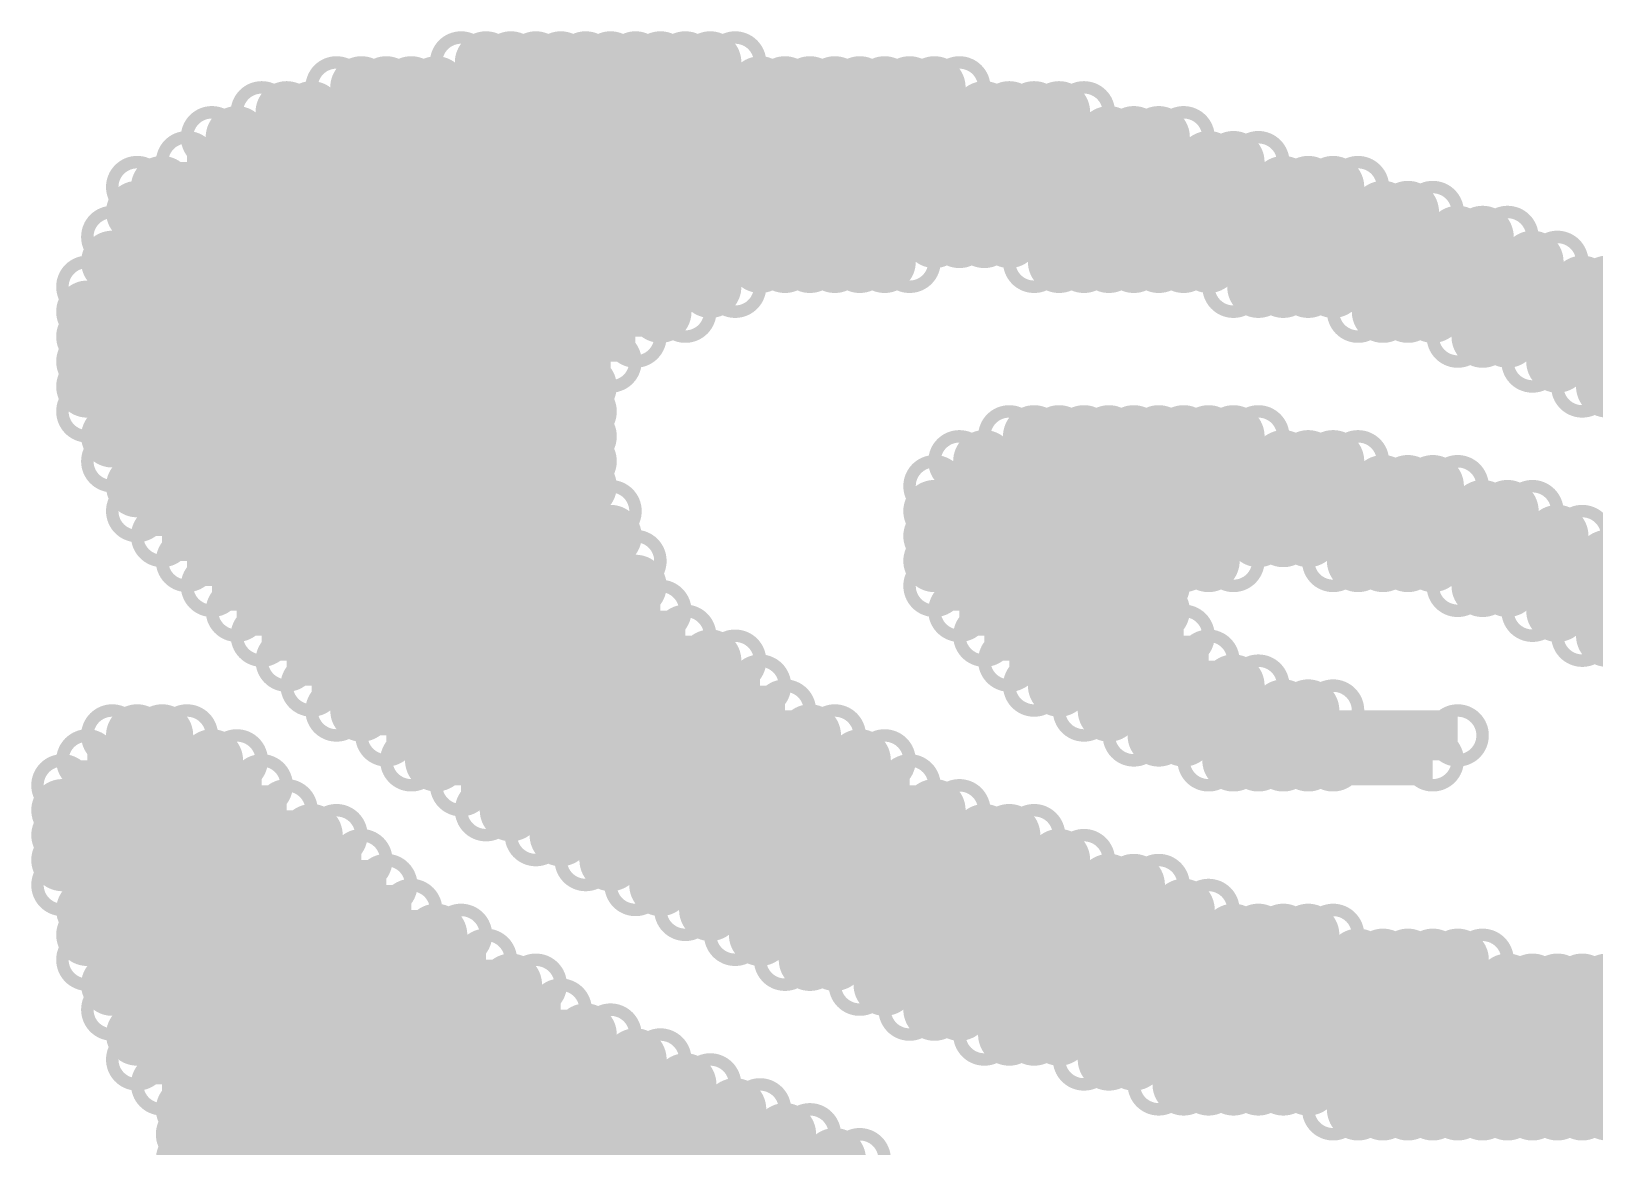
# Model space of a CAD drawing. Extents: x 38 to 5678, y 159 to 4392.
# Drawn here: x 4172.5 to 4298, y 3021 to 3110.5 of the extents above; entities that cross this region are included whole.
import ezdxf

# ---------------------------------------------------------------- set-up
doc = ezdxf.new("R2010")
doc.units = 0
doc.layers.add('BOARD_GEOMETRY_SILKSCREEN_TOP', color=1, linetype='CONTINUOUS')

msp = doc.modelspace()

# ---------------------------------------------------------------- linework, layer by layer
at = {"layer": 'BOARD_GEOMETRY_SILKSCREEN_TOP', "const_width": 4}
for points in [[(4206.5, 3108, 1.004911), (4207.5, 3108, 0.995113)], [(4206.5, 3108, 1.004911), (4207.5, 3108, 0.995113)], [(4208.5, 3108, 1.004911), (4209.5, 3108, 0.995113)], [(4210.5, 3108, 1.004911), (4211.5, 3108, 0.995113)], [(4212.5, 3108, 1.004911), (4213.5, 3108, 0.995113)], [(4214.5, 3108, 1.004911), (4215.5, 3108, 0.995113)], [(4216.5, 3108, 1.004911), (4217.5, 3108, 0.995113)], [(4218.5, 3108, 1.004911), (4219.5, 3108, 0.995113)], [(4220.5, 3108, 1.004911), (4221.5, 3108, 0.995113)], [(4222.5, 3108, 1.004911), (4223.5, 3108, 0.995113)], [(4224.5, 3108, 1.004911), (4225.5, 3108, 0.995113)], [(4226.5, 3108, 1.004911), (4227.5, 3108, 0.995113)], [(4228.5, 3108, 1.004911), (4229.5, 3108, 0.995113)], [(4228.5, 3108, 1.004911), (4229.5, 3108, 0.995113)], [(4196.5, 3106, 1.004911), (4197.5, 3106, 0.995113)], [(4196.5, 3106, 1.004911), (4197.5, 3106, 0.995113)], [(4198.5, 3106, 1.004911), (4199.5, 3106, 0.995113)], [(4200.5, 3106, 1.004911), (4201.5, 3106, 0.995113)], [(4202.5, 3106, 1.004911), (4203.5, 3106, 0.995113)], [(4204.5, 3106, 1.004911), (4205.5, 3106, 0.995113)], [(4230.5, 3106, 1.004911), (4231.5, 3106, 0.995113)], [(4232.5, 3106, 1.004911), (4233.5, 3106, 0.995113)], [(4234.5, 3106, 1.004911), (4235.5, 3106, 0.995113)], [(4236.5, 3106, 1.004911), (4237.5, 3106, 0.995113)], [(4238.5, 3106, 1.004911), (4239.5, 3106, 0.995113)], [(4240.5, 3106, 1.004911), (4241.5, 3106, 0.995113)], [(4242.5, 3106, 1.004911), (4243.5, 3106, 0.995113)], [(4244.5, 3106, 1.004911), (4245.5, 3106, 0.995113)], [(4246.5, 3106, 1.004911), (4247.5, 3106, 0.995113)], [(4246.5, 3106, 1.004911), (4247.5, 3106, 0.995113)], [(4190.5, 3104, 1.004911), (4191.5, 3104, 0.995113)], [(4190.5, 3104, 1.004911), (4191.5, 3104, 0.995113)], [(4192.5, 3104, 1.004911), (4193.5, 3104, 0.995113)], [(4194.5, 3104, 1.004911), (4195.5, 3104, 0.995113)], [(4248.5, 3104, 1.004911), (4249.5, 3104, 0.995113)], [(4250.5, 3104, 1.004911), (4251.5, 3104, 0.995113)], [(4252.5, 3104, 1.004911), (4253.5, 3104, 0.995113)], [(4254.5, 3104, 1.004911), (4255.5, 3104, 0.995113)], [(4256.5, 3104, 1.004911), (4257.5, 3104, 0.995113)], [(4256.5, 3104, 1.004911), (4257.5, 3104, 0.995113)], [(4186.5, 3102, 1.004911), (4187.5, 3102, 0.995113)], [(4186.5, 3102, 1.004911), (4187.5, 3102, 0.995113)], [(4188.5, 3102, 1.004911), (4189.5, 3102, 0.995113)], [(4258.5, 3102, 1.004911), (4259.5, 3102, 0.995113)], [(4260.5, 3102, 1.004911), (4261.5, 3102, 0.995113)], [(4262.5, 3102, 1.004911), (4263.5, 3102, 0.995113)], [(4264.5, 3102, 1.004911), (4265.5, 3102, 0.995113)], [(4264.5, 3102, 1.004911), (4265.5, 3102, 0.995113)], [(4184.5, 3100, 1.004911), (4185.5, 3100, 0.995113)], [(4184.5, 3100, 1.004911), (4185.5, 3100, 0.995113)], [(4266.5, 3100, 1.004911), (4267.5, 3100, 0.995113)], [(4268.5, 3100, 1.004911), (4269.5, 3100, 0.995113)], [(4270.5, 3100, 1.004911), (4271.5, 3100, 0.995113)], [(4270.5, 3100, 1.004911), (4271.5, 3100, 0.995113)], [(4180.5, 3098, 1.004911), (4181.5, 3098, 0.995113)], [(4180.5, 3098, 1.004911), (4181.5, 3098, 0.995113)], [(4182.5, 3098, 1.004911), (4183.5, 3098, 0.995113)], [(4272.5, 3098, 1.004911), (4273.5, 3098, 0.995113)], [(4274.5, 3098, 1.004911), (4275.5, 3098, 0.995113)], [(4276.5, 3098, 1.004911), (4277.5, 3098, 0.995113)], [(4278.5, 3098, 1.004911), (4279.5, 3098, 0.995113)], [(4278.5, 3098, 1.004911), (4279.5, 3098, 0.995113)], [(4180.5, 3096, 1.004911), (4181.5, 3096, 0.995113)], [(4280.5, 3096, 1.004911), (4281.5, 3096, 0.995113)], [(4282.5, 3096, 1.004911), (4283.5, 3096, 0.995113)], [(4284.5, 3096, 1.004911), (4285.5, 3096, 0.995113)], [(4284.5, 3096, 1.004911), (4285.5, 3096, 0.995113)], [(4178.5, 3094, 1.004911), (4179.5, 3094, 0.995113)], [(4178.5, 3094, 1.004911), (4179.5, 3094, 0.995113)], [(4244.5, 3094, 1.004911), (4245.5, 3094, 0.995113)], [(4246.5, 3094, 1.004911), (4247.5, 3094, 0.995113)], [(4248.5, 3094, 1.004911), (4249.5, 3094, 0.995113)], [(4250.5, 3094, 1.004911), (4251.5, 3094, 0.995113)], [(4286.5, 3094, 1.004911), (4287.5, 3094, 0.995113)], [(4288.5, 3094, 1.004911), (4289.5, 3094, 0.995113)], [(4290.5, 3094, 1.004911), (4291.5, 3094, 0.995113)], [(4290.5, 3094, 1.004911), (4291.5, 3094, 0.995113)], [(4178.5, 3092, 1.004911), (4179.5, 3092, 0.995113)], [(4230.5, 3092, 1.004911), (4231.5, 3092, 0.995113)], [(4232.5, 3092, 1.004911), (4233.5, 3092, 0.995113)], [(4234.5, 3092, 1.004911), (4235.5, 3092, 0.995113)], [(4236.5, 3092, 1.004911), (4237.5, 3092, 0.995113)], [(4238.5, 3092, 1.004911), (4239.5, 3092, 0.995113)], [(4240.5, 3092, 1.004911), (4241.5, 3092, 0.995113)], [(4242.5, 3092, 1.004911), (4243.5, 3092, 0.995113)], [(4242.5, 3092, 1.004911), (4243.5, 3092, 0.995113)], [(4252.5, 3092, 1.004911), (4253.5, 3092, 0.995113)], [(4252.5, 3092, 1.004911), (4253.5, 3092, 0.995113)], [(4254.5, 3092, 1.004911), (4255.5, 3092, 0.995113)], [(4256.5, 3092, 1.004911), (4257.5, 3092, 0.995113)], [(4258.5, 3092, 1.004911), (4259.5, 3092, 0.995113)], [(4260.5, 3092, 1.004911), (4261.5, 3092, 0.995113)], [(4262.5, 3092, 1.004911), (4263.5, 3092, 0.995113)], [(4264.5, 3092, 1.004911), (4265.5, 3092, 0.995113)], [(4266.5, 3092, 1.004911), (4267.5, 3092, 0.995113)], [(4292.5, 3092, 1.004911), (4293.5, 3092, 0.995113)], [(4294.5, 3092, 1.004911), (4295.5, 3092, 0.995113)], [(4294.5, 3092, 1.004911), (4295.5, 3092, 0.995113)], [(4176.5, 3090, 1.004911), (4177.5, 3090, 0.995113)], [(4176.5, 3090, 1.004911), (4177.5, 3090, 0.995113)], [(4226.5, 3090, 1.004911), (4227.5, 3090, 0.995113)], [(4228.5, 3090, 1.004911), (4229.5, 3090, 0.995113)], [(4228.5, 3090, 1.004911), (4229.5, 3090, 0.995113)], [(4268.5, 3090, 1.004911), (4269.5, 3090, 0.995113)], [(4268.5, 3090, 1.004911), (4269.5, 3090, 0.995113)], [(4270.5, 3090, 1.004911), (4271.5, 3090, 0.995113)], [(4272.5, 3090, 1.004911), (4273.5, 3090, 0.995113)], [(4274.5, 3090, 1.004911), (4275.5, 3090, 0.995113)], [(4276.5, 3090, 1.004911), (4277.5, 3090, 0.995113)], [(4296.5, 3090, 1.004911), (4297.5, 3090, 0.995113)], [(4298.5, 3090, 1.004911), (4299.5, 3090, 0.995113)], [(4176.5, 3088, 1.004911), (4177.5, 3088, 0.995113)], [(4222.5, 3088, 1.004911), (4223.5, 3088, 0.995113)], [(4224.5, 3088, 1.004911), (4225.5, 3088, 0.995113)], [(4224.5, 3088, 1.004911), (4225.5, 3088, 0.995113)], [(4278.5, 3088, 1.004911), (4279.5, 3088, 0.995113)], [(4278.5, 3088, 1.004911), (4279.5, 3088, 0.995113)], [(4280.5, 3088, 1.004911), (4281.5, 3088, 0.995113)], [(4282.5, 3088, 1.004911), (4283.5, 3088, 0.995113)], [(4284.5, 3088, 1.004911), (4285.5, 3088, 0.995113)], [(4176.5, 3086, 1.004911), (4177.5, 3086, 0.995113)], [(4220.5, 3086, 1.004911), (4221.5, 3086, 0.995113)], [(4220.5, 3086, 1.004911), (4221.5, 3086, 0.995113)], [(4286.5, 3086, 1.004911), (4287.5, 3086, 0.995113)], [(4286.5, 3086, 1.004911), (4287.5, 3086, 0.995113)], [(4288.5, 3086, 1.004911), (4289.5, 3086, 0.995113)], [(4290.5, 3086, 1.004911), (4291.5, 3086, 0.995113)], [(4176.5, 3084, 1.004911), (4177.5, 3084, 0.995113)], [(4218.5, 3084, 1.004911), (4219.5, 3084, 0.995113)], [(4218.5, 3084, 1.004911), (4219.5, 3084, 0.995113)], [(4292.5, 3084, 1.004911), (4293.5, 3084, 0.995113)], [(4292.5, 3084, 1.004911), (4293.5, 3084, 0.995113)], [(4294.5, 3084, 1.004911), (4295.5, 3084, 0.995113)], [(4176.5, 3082, 1.004911), (4177.5, 3082, 0.995113)], [(4216.5, 3082, 1.004911), (4217.5, 3082, 0.995113)], [(4296.5, 3082, 1.004911), (4297.5, 3082, 0.995113)], [(4296.5, 3082, 1.004911), (4297.5, 3082, 0.995113)], [(4298.5, 3082, 1.004911), (4299.5, 3082, 0.995113)], [(4176.5, 3080, 1.004911), (4177.5, 3080, 0.995113)], [(4176.5, 3080, 1.004911), (4177.5, 3080, 0.995113)], [(4216.5, 3080, 1.004911), (4217.5, 3080, 0.995113)], [(4178.5, 3078, 1.004911), (4179.5, 3078, 0.995113)], [(4216.5, 3078, 1.004911), (4217.5, 3078, 0.995113)], [(4250.5, 3078, 1.004911), (4251.5, 3078, 0.995113)], [(4250.5, 3078, 1.004911), (4251.5, 3078, 0.995113)], [(4252.5, 3078, 1.004911), (4253.5, 3078, 0.995113)], [(4254.5, 3078, 1.004911), (4255.5, 3078, 0.995113)], [(4256.5, 3078, 1.004911), (4257.5, 3078, 0.995113)], [(4258.5, 3078, 1.004911), (4259.5, 3078, 0.995113)], [(4260.5, 3078, 1.004911), (4261.5, 3078, 0.995113)], [(4262.5, 3078, 1.004911), (4263.5, 3078, 0.995113)], [(4264.5, 3078, 1.004911), (4265.5, 3078, 0.995113)], [(4266.5, 3078, 1.004911), (4267.5, 3078, 0.995113)], [(4268.5, 3078, 1.004911), (4269.5, 3078, 0.995113)], [(4270.5, 3078, 1.004911), (4271.5, 3078, 0.995113)], [(4270.5, 3078, 1.004911), (4271.5, 3078, 0.995113)], [(4178.5, 3076, 1.004911), (4179.5, 3076, 0.995113)], [(4178.5, 3076, 1.004911), (4179.5, 3076, 0.995113)], [(4216.5, 3076, 1.004911), (4217.5, 3076, 0.995113)], [(4246.5, 3076, 1.004911), (4247.5, 3076, 0.995113)], [(4246.5, 3076, 1.004911), (4247.5, 3076, 0.995113)], [(4248.5, 3076, 1.004911), (4249.5, 3076, 0.995113)], [(4272.5, 3076, 1.004911), (4273.5, 3076, 0.995113)], [(4274.5, 3076, 1.004911), (4275.5, 3076, 0.995113)], [(4276.5, 3076, 1.004911), (4277.5, 3076, 0.995113)], [(4278.5, 3076, 1.004911), (4279.5, 3076, 0.995113)], [(4278.5, 3076, 1.004911), (4279.5, 3076, 0.995113)], [(4180.5, 3074, 1.004911), (4181.5, 3074, 0.995113)], [(4216.5, 3074, 1.004911), (4217.5, 3074, 0.995113)], [(4244.5, 3074, 1.004911), (4245.5, 3074, 0.995113)], [(4244.5, 3074, 1.004911), (4245.5, 3074, 0.995113)], [(4280.5, 3074, 1.004911), (4281.5, 3074, 0.995113)], [(4282.5, 3074, 1.004911), (4283.5, 3074, 0.995113)], [(4284.5, 3074, 1.004911), (4285.5, 3074, 0.995113)], [(4286.5, 3074, 1.004911), (4287.5, 3074, 0.995113)], [(4286.5, 3074, 1.004911), (4287.5, 3074, 0.995113)], [(4180.5, 3072, 1.004911), (4181.5, 3072, 0.995113)], [(4180.5, 3072, 1.004911), (4181.5, 3072, 0.995113)], [(4218.5, 3072, 1.004911), (4219.5, 3072, 0.995113)], [(4218.5, 3072, 1.004911), (4219.5, 3072, 0.995113)], [(4244.5, 3072, 1.004911), (4245.5, 3072, 0.995113)], [(4288.5, 3072, 1.004911), (4289.5, 3072, 0.995113)], [(4290.5, 3072, 1.004911), (4291.5, 3072, 0.995113)], [(4292.5, 3072, 1.004911), (4293.5, 3072, 0.995113)], [(4292.5, 3072, 1.004911), (4293.5, 3072, 0.995113)], [(4182.5, 3070, 1.004911), (4183.5, 3070, 0.995113)], [(4182.5, 3070, 1.004911), (4183.5, 3070, 0.995113)], [(4218.5, 3070, 1.004911), (4219.5, 3070, 0.995113)], [(4244.5, 3070, 1.004911), (4245.5, 3070, 0.995113)], [(4270.5, 3070, 1.004911), (4271.5, 3070, 0.995113)], [(4272.5, 3070, 1.004911), (4273.5, 3070, 0.995113)], [(4274.5, 3070, 1.004911), (4275.5, 3070, 0.995113)], [(4294.5, 3070, 1.004911), (4295.5, 3070, 0.995113)], [(4296.5, 3070, 1.004911), (4297.5, 3070, 0.995113)], [(4296.5, 3070, 1.004911), (4297.5, 3070, 0.995113)], [(4184.5, 3068, 1.004911), (4185.5, 3068, 0.995113)], [(4184.5, 3068, 1.004911), (4185.5, 3068, 0.995113)], [(4220.5, 3068, 1.004911), (4221.5, 3068, 0.995113)], [(4220.5, 3068, 1.004911), (4221.5, 3068, 0.995113)], [(4244.5, 3068, 1.004911), (4245.5, 3068, 0.995113)], [(4264.5, 3068, 1.004911), (4265.5, 3068, 0.995113)], [(4266.5, 3068, 1.004911), (4267.5, 3068, 0.995113)], [(4268.5, 3068, 1.004911), (4269.5, 3068, 0.995113)], [(4268.5, 3068, 1.004911), (4269.5, 3068, 0.995113)], [(4276.5, 3068, 1.004911), (4277.5, 3068, 0.995113)], [(4276.5, 3068, 1.004911), (4277.5, 3068, 0.995113)], [(4278.5, 3068, 1.004911), (4279.5, 3068, 0.995113)], [(4280.5, 3068, 1.004911), (4281.5, 3068, 0.995113)], [(4282.5, 3068, 1.004911), (4283.5, 3068, 0.995113)], [(4284.5, 3068, 1.004911), (4285.5, 3068, 0.995113)], [(4298.5, 3068, 1.004911), (4299.5, 3068, 0.995113)], [(4186.5, 3066, 1.004911), (4187.5, 3066, 0.995113)], [(4186.5, 3066, 1.004911), (4187.5, 3066, 0.995113)], [(4220.5, 3066, 1.004911), (4221.5, 3066, 0.995113)], [(4244.5, 3066, 1.004911), (4245.5, 3066, 0.995113)], [(4244.5, 3066, 1.004911), (4245.5, 3066, 0.995113)], [(4262.5, 3066, 1.004911), (4263.5, 3066, 0.995113)], [(4286.5, 3066, 1.004911), (4287.5, 3066, 0.995113)], [(4286.5, 3066, 1.004911), (4287.5, 3066, 0.995113)], [(4288.5, 3066, 1.004911), (4289.5, 3066, 0.995113)], [(4290.5, 3066, 1.004911), (4291.5, 3066, 0.995113)], [(4188.5, 3064, 1.004911), (4189.5, 3064, 0.995113)], [(4188.5, 3064, 1.004911), (4189.5, 3064, 0.995113)], [(4222.5, 3064, 1.004911), (4223.5, 3064, 0.995113)], [(4222.5, 3064, 1.004911), (4223.5, 3064, 0.995113)], [(4246.5, 3064, 1.004911), (4247.5, 3064, 0.995113)], [(4246.5, 3064, 1.004911), (4247.5, 3064, 0.995113)], [(4262.5, 3064, 1.004911), (4263.5, 3064, 0.995113)], [(4292.5, 3064, 1.004911), (4293.5, 3064, 0.995113)], [(4292.5, 3064, 1.004911), (4293.5, 3064, 0.995113)], [(4294.5, 3064, 1.004911), (4295.5, 3064, 0.995113)], [(4190.5, 3062, 1.004911), (4191.5, 3062, 0.995113)], [(4190.5, 3062, 1.004911), (4191.5, 3062, 0.995113)], [(4224.5, 3062, 1.004911), (4225.5, 3062, 0.995113)], [(4224.5, 3062, 1.004911), (4225.5, 3062, 0.995113)], [(4248.5, 3062, 1.004911), (4249.5, 3062, 0.995113)], [(4248.5, 3062, 1.004911), (4249.5, 3062, 0.995113)], [(4264.5, 3062, 1.004911), (4265.5, 3062, 0.995113)], [(4264.5, 3062, 1.004911), (4265.5, 3062, 0.995113)], [(4296.5, 3062, 1.004911), (4297.5, 3062, 0.995113)], [(4296.5, 3062, 1.004911), (4297.5, 3062, 0.995113)], [(4298.5, 3062, 1.004911), (4299.5, 3062, 0.995113)], [(4192.5, 3060, 1.004911), (4193.5, 3060, 0.995113)], [(4192.5, 3060, 1.004911), (4193.5, 3060, 0.995113)], [(4226.5, 3060, 1.004911), (4227.5, 3060, 0.995113)], [(4228.5, 3060, 1.004911), (4229.5, 3060, 0.995113)], [(4228.5, 3060, 1.004911), (4229.5, 3060, 0.995113)], [(4250.5, 3060, 1.004911), (4251.5, 3060, 0.995113)], [(4250.5, 3060, 1.004911), (4251.5, 3060, 0.995113)], [(4266.5, 3060, 1.004911), (4267.5, 3060, 0.995113)], [(4266.5, 3060, 1.004911), (4267.5, 3060, 0.995113)], [(4194.5, 3058, 1.004911), (4195.5, 3058, 0.995113)], [(4194.5, 3058, 1.004911), (4195.5, 3058, 0.995113)], [(4230.5, 3058, 1.004911), (4231.5, 3058, 0.995113)], [(4230.5, 3058, 1.004911), (4231.5, 3058, 0.995113)], [(4252.5, 3058, 1.004911), (4253.5, 3058, 0.995113)], [(4252.5, 3058, 1.004911), (4253.5, 3058, 0.995113)], [(4254.5, 3058, 1.004911), (4255.5, 3058, 0.995113)], [(4268.5, 3058, 1.004911), (4269.5, 3058, 0.995113)], [(4270.5, 3058, 1.004911), (4271.5, 3058, 0.995113)], [(4270.5, 3058, 1.004911), (4271.5, 3058, 0.995113)], [(4196.5, 3056, 1.004911), (4197.5, 3056, 0.995113)], [(4196.5, 3056, 1.004911), (4197.5, 3056, 0.995113)], [(4198.5, 3056, 1.004911), (4199.5, 3056, 0.995113)], [(4232.5, 3056, 1.004911), (4233.5, 3056, 0.995113)], [(4232.5, 3056, 1.004911), (4233.5, 3056, 0.995113)], [(4256.5, 3056, 1.004911), (4257.5, 3056, 0.995113)], [(4256.5, 3056, 1.004911), (4257.5, 3056, 0.995113)], [(4258.5, 3056, 1.004911), (4259.5, 3056, 0.995113)], [(4272.5, 3056, 1.004911), (4273.5, 3056, 0.995113)], [(4274.5, 3056, 1.004911), (4275.5, 3056, 0.995113)], [(4276.5, 3056, 1.004911), (4277.5, 3056, 0.995113)], [(4276.5, 3056, 1.004911), (4277.5, 3056, 0.995113)], [(4178.5, 3054, 1.004911), (4179.5, 3054, 0.995113)], [(4178.5, 3054, 1.004911), (4179.5, 3054, 0.995113)], [(4180.5, 3054, 1.004911), (4181.5, 3054, 0.995113)], [(4182.5, 3054, 1.004911), (4183.5, 3054, 0.995113)], [(4184.5, 3054, 1.004911), (4185.5, 3054, 0.995113)], [(4184.5, 3054, 1.004911), (4185.5, 3054, 0.995113)], [(4200.5, 3054, 1.004911), (4201.5, 3054, 0.995113)], [(4200.5, 3054, 1.004911), (4201.5, 3054, 0.995113)], [(4234.5, 3054, 1.004911), (4235.5, 3054, 0.995113)], [(4236.5, 3054, 1.004911), (4237.5, 3054, 0.995113)], [(4236.5, 3054, 1.004911), (4237.5, 3054, 0.995113)], [(4260.5, 3054, 1.004911), (4261.5, 3054, 0.995113)], [(4260.5, 3054, 1.004911), (4261.5, 3054, 0.995113)], [(4262.5, 3054, 1.004911), (4263.5, 3054, 0.995113)], [(4264.5, 3054, 1.004911), (4265.5, 3054, 0.995113)], [(4286.5, 3054, 1.004911), (4287.5, 3054, 0.995113)], [(4176.5, 3052, 1.004911), (4177.5, 3052, 0.995113)], [(4176.5, 3052, 1.004911), (4177.5, 3052, 0.995113)], [(4186.5, 3052, 1.004911), (4187.5, 3052, 0.995113)], [(4188.5, 3052, 1.004911), (4189.5, 3052, 0.995113)], [(4188.5, 3052, 1.004911), (4189.5, 3052, 0.995113)], [(4202.5, 3052, 1.004911), (4203.5, 3052, 0.995113)], [(4202.5, 3052, 1.004911), (4203.5, 3052, 0.995113)], [(4204.5, 3052, 1.004911), (4205.5, 3052, 0.995113)], [(4238.5, 3052, 1.004911), (4239.5, 3052, 0.995113)], [(4240.5, 3052, 1.004911), (4241.5, 3052, 0.995113)], [(4240.5, 3052, 1.004911), (4241.5, 3052, 0.995113)], [(4266.5, 3052, 1.004911), (4267.5, 3052, 0.995113)], [(4266.5, 3052, 1.004911), (4267.5, 3052, 0.995113)], [(4268.5, 3052, 1.004911), (4269.5, 3052, 0.995113)], [(4270.5, 3052, 1.004911), (4271.5, 3052, 0.995113)], [(4272.5, 3052, 1.004911), (4273.5, 3052, 0.995113)], [(4274.5, 3052, 1.004911), (4275.5, 3052, 0.995113)], [(4276.5, 3052, 1.004911), (4277.5, 3052, 0.995113)], [(4284.5, 3052, 1.004911), (4285.5, 3052, 0.995113)], [(4174.5, 3050, 1.004911), (4175.5, 3050, 0.995113)], [(4174.5, 3050, 1.004911), (4175.5, 3050, 0.995113)], [(4190.5, 3050, 1.004911), (4191.5, 3050, 0.995113)], [(4190.5, 3050, 1.004911), (4191.5, 3050, 0.995113)], [(4206.5, 3050, 1.004911), (4207.5, 3050, 0.995113)], [(4206.5, 3050, 1.004911), (4207.5, 3050, 0.995113)], [(4242.5, 3050, 1.004911), (4243.5, 3050, 0.995113)], [(4242.5, 3050, 1.004911), (4243.5, 3050, 0.995113)], [(4174.5, 3048, 1.004911), (4175.5, 3048, 0.995113)], [(4192.5, 3048, 1.004911), (4193.5, 3048, 0.995113)], [(4192.5, 3048, 1.004911), (4193.5, 3048, 0.995113)], [(4208.5, 3048, 1.004911), (4209.5, 3048, 0.995113)], [(4208.5, 3048, 1.004911), (4209.5, 3048, 0.995113)], [(4210.5, 3048, 1.004911), (4211.5, 3048, 0.995113)], [(4244.5, 3048, 1.004911), (4245.5, 3048, 0.995113)], [(4246.5, 3048, 1.004911), (4247.5, 3048, 0.995113)], [(4246.5, 3048, 1.004911), (4247.5, 3048, 0.995113)], [(4174.5, 3046, 1.004911), (4175.5, 3046, 0.995113)], [(4194.5, 3046, 1.004911), (4195.5, 3046, 0.995113)], [(4196.5, 3046, 1.004911), (4197.5, 3046, 0.995113)], [(4196.5, 3046, 1.004911), (4197.5, 3046, 0.995113)], [(4212.5, 3046, 1.004911), (4213.5, 3046, 0.995113)], [(4212.5, 3046, 1.004911), (4213.5, 3046, 0.995113)], [(4214.5, 3046, 1.004911), (4215.5, 3046, 0.995113)], [(4248.5, 3046, 1.004911), (4249.5, 3046, 0.995113)], [(4250.5, 3046, 1.004911), (4251.5, 3046, 0.995113)], [(4252.5, 3046, 1.004911), (4253.5, 3046, 0.995113)], [(4252.5, 3046, 1.004911), (4253.5, 3046, 0.995113)], [(4174.5, 3044, 1.004911), (4175.5, 3044, 0.995113)], [(4198.5, 3044, 1.004911), (4199.5, 3044, 0.995113)], [(4198.5, 3044, 1.004911), (4199.5, 3044, 0.995113)], [(4216.5, 3044, 1.004911), (4217.5, 3044, 0.995113)], [(4216.5, 3044, 1.004911), (4217.5, 3044, 0.995113)], [(4218.5, 3044, 1.004911), (4219.5, 3044, 0.995113)], [(4254.5, 3044, 1.004911), (4255.5, 3044, 0.995113)], [(4256.5, 3044, 1.004911), (4257.5, 3044, 0.995113)], [(4256.5, 3044, 1.004911), (4257.5, 3044, 0.995113)], [(4174.5, 3042, 1.004911), (4175.5, 3042, 0.995113)], [(4174.5, 3042, 1.004911), (4175.5, 3042, 0.995113)], [(4200.5, 3042, 1.004911), (4201.5, 3042, 0.995113)], [(4200.5, 3042, 1.004911), (4201.5, 3042, 0.995113)], [(4220.5, 3042, 1.004911), (4221.5, 3042, 0.995113)], [(4220.5, 3042, 1.004911), (4221.5, 3042, 0.995113)], [(4222.5, 3042, 1.004911), (4223.5, 3042, 0.995113)], [(4258.5, 3042, 1.004911), (4259.5, 3042, 0.995113)], [(4260.5, 3042, 1.004911), (4261.5, 3042, 0.995113)], [(4262.5, 3042, 1.004911), (4263.5, 3042, 0.995113)], [(4262.5, 3042, 1.004911), (4263.5, 3042, 0.995113)], [(4176.5, 3040, 1.004911), (4177.5, 3040, 0.995113)], [(4202.5, 3040, 1.004911), (4203.5, 3040, 0.995113)], [(4202.5, 3040, 1.004911), (4203.5, 3040, 0.995113)], [(4224.5, 3040, 1.004911), (4225.5, 3040, 0.995113)], [(4224.5, 3040, 1.004911), (4225.5, 3040, 0.995113)], [(4226.5, 3040, 1.004911), (4227.5, 3040, 0.995113)], [(4264.5, 3040, 1.004911), (4265.5, 3040, 0.995113)], [(4266.5, 3040, 1.004911), (4267.5, 3040, 0.995113)], [(4266.5, 3040, 1.004911), (4267.5, 3040, 0.995113)], [(4176.5, 3038, 1.004911), (4177.5, 3038, 0.995113)], [(4204.5, 3038, 1.004911), (4205.5, 3038, 0.995113)], [(4206.5, 3038, 1.004911), (4207.5, 3038, 0.995113)], [(4206.5, 3038, 1.004911), (4207.5, 3038, 0.995113)], [(4228.5, 3038, 1.004911), (4229.5, 3038, 0.995113)], [(4228.5, 3038, 1.004911), (4229.5, 3038, 0.995113)], [(4230.5, 3038, 1.004911), (4231.5, 3038, 0.995113)], [(4268.5, 3038, 1.004911), (4269.5, 3038, 0.995113)], [(4270.5, 3038, 1.004911), (4271.5, 3038, 0.995113)], [(4272.5, 3038, 1.004911), (4273.5, 3038, 0.995113)], [(4274.5, 3038, 1.004911), (4275.5, 3038, 0.995113)], [(4276.5, 3038, 1.004911), (4277.5, 3038, 0.995113)], [(4276.5, 3038, 1.004911), (4277.5, 3038, 0.995113)], [(4176.5, 3036, 1.004911), (4177.5, 3036, 0.995113)], [(4176.5, 3036, 1.004911), (4177.5, 3036, 0.995113)], [(4208.5, 3036, 1.004911), (4209.5, 3036, 0.995113)], [(4208.5, 3036, 1.004911), (4209.5, 3036, 0.995113)], [(4232.5, 3036, 1.004911), (4233.5, 3036, 0.995113)], [(4232.5, 3036, 1.004911), (4233.5, 3036, 0.995113)], [(4234.5, 3036, 1.004911), (4235.5, 3036, 0.995113)], [(4236.5, 3036, 1.004911), (4237.5, 3036, 0.995113)], [(4278.5, 3036, 1.004911), (4279.5, 3036, 0.995113)], [(4280.5, 3036, 1.004911), (4281.5, 3036, 0.995113)], [(4282.5, 3036, 1.004911), (4283.5, 3036, 0.995113)], [(4284.5, 3036, 1.004911), (4285.5, 3036, 0.995113)], [(4286.5, 3036, 1.004911), (4287.5, 3036, 0.995113)], [(4288.5, 3036, 1.004911), (4289.5, 3036, 0.995113)], [(4288.5, 3036, 1.004911), (4289.5, 3036, 0.995113)], [(4178.5, 3034, 1.004911), (4179.5, 3034, 0.995113)], [(4210.5, 3034, 1.004911), (4211.5, 3034, 0.995113)], [(4212.5, 3034, 1.004911), (4213.5, 3034, 0.995113)], [(4212.5, 3034, 1.004911), (4213.5, 3034, 0.995113)], [(4238.5, 3034, 1.004911), (4239.5, 3034, 0.995113)], [(4238.5, 3034, 1.004911), (4239.5, 3034, 0.995113)], [(4240.5, 3034, 1.004911), (4241.5, 3034, 0.995113)], [(4290.5, 3034, 1.004911), (4291.5, 3034, 0.995113)], [(4292.5, 3034, 1.004911), (4293.5, 3034, 0.995113)], [(4294.5, 3034, 1.004911), (4295.5, 3034, 0.995113)], [(4296.5, 3034, 1.004911), (4297.5, 3034, 0.995113)], [(4298.5, 3034, 1.004911), (4299.5, 3034, 0.995113)], [(4178.5, 3032, 1.004911), (4179.5, 3032, 0.995113)], [(4178.5, 3032, 1.004911), (4179.5, 3032, 0.995113)], [(4214.5, 3032, 1.004911), (4215.5, 3032, 0.995113)], [(4214.5, 3032, 1.004911), (4215.5, 3032, 0.995113)], [(4242.5, 3032, 1.004911), (4243.5, 3032, 0.995113)], [(4242.5, 3032, 1.004911), (4243.5, 3032, 0.995113)], [(4244.5, 3032, 1.004911), (4245.5, 3032, 0.995113)], [(4246.5, 3032, 1.004911), (4247.5, 3032, 0.995113)], [(4180.5, 3030, 1.004911), (4181.5, 3030, 0.995113)], [(4216.5, 3030, 1.004911), (4217.5, 3030, 0.995113)], [(4218.5, 3030, 1.004911), (4219.5, 3030, 0.995113)], [(4218.5, 3030, 1.004911), (4219.5, 3030, 0.995113)], [(4248.5, 3030, 1.004911), (4249.5, 3030, 0.995113)], [(4248.5, 3030, 1.004911), (4249.5, 3030, 0.995113)], [(4250.5, 3030, 1.004911), (4251.5, 3030, 0.995113)], [(4252.5, 3030, 1.004911), (4253.5, 3030, 0.995113)], [(4254.5, 3030, 1.004911), (4255.5, 3030, 0.995113)], [(4180.5, 3028, 1.004911), (4181.5, 3028, 0.995113)], [(4180.5, 3028, 1.004911), (4181.5, 3028, 0.995113)], [(4220.5, 3028, 1.004911), (4221.5, 3028, 0.995113)], [(4222.5, 3028, 1.004911), (4223.5, 3028, 0.995113)], [(4222.5, 3028, 1.004911), (4223.5, 3028, 0.995113)], [(4256.5, 3028, 1.004911), (4257.5, 3028, 0.995113)], [(4256.5, 3028, 1.004911), (4257.5, 3028, 0.995113)], [(4258.5, 3028, 1.004911), (4259.5, 3028, 0.995113)], [(4260.5, 3028, 1.004911), (4261.5, 3028, 0.995113)], [(4182.5, 3026, 1.004911), (4183.5, 3026, 0.995113)], [(4182.5, 3026, 1.004911), (4183.5, 3026, 0.995113)], [(4224.5, 3026, 1.004911), (4225.5, 3026, 0.995113)], [(4226.5, 3026, 1.004911), (4227.5, 3026, 0.995113)], [(4226.5, 3026, 1.004911), (4227.5, 3026, 0.995113)], [(4262.5, 3026, 1.004911), (4263.5, 3026, 0.995113)], [(4262.5, 3026, 1.004911), (4263.5, 3026, 0.995113)], [(4264.5, 3026, 1.004911), (4265.5, 3026, 0.995113)], [(4266.5, 3026, 1.004911), (4267.5, 3026, 0.995113)], [(4268.5, 3026, 1.004911), (4269.5, 3026, 0.995113)], [(4270.5, 3026, 1.004911), (4271.5, 3026, 0.995113)], [(4272.5, 3026, 1.004911), (4273.5, 3026, 0.995113)], [(4274.5, 3026, 1.004911), (4275.5, 3026, 0.995113)], [(4184.5, 3024, 1.004911), (4185.5, 3024, 0.995113)], [(4228.5, 3024, 1.004911), (4229.5, 3024, 0.995113)], [(4230.5, 3024, 1.004911), (4231.5, 3024, 0.995113)], [(4230.5, 3024, 1.004911), (4231.5, 3024, 0.995113)], [(4276.5, 3024, 1.004911), (4277.5, 3024, 0.995113)], [(4276.5, 3024, 1.004911), (4277.5, 3024, 0.995113)], [(4278.5, 3024, 1.004911), (4279.5, 3024, 0.995113)], [(4280.5, 3024, 1.004911), (4281.5, 3024, 0.995113)], [(4282.5, 3024, 1.004911), (4283.5, 3024, 0.995113)], [(4284.5, 3024, 1.004911), (4285.5, 3024, 0.995113)], [(4286.5, 3024, 1.004911), (4287.5, 3024, 0.995113)], [(4288.5, 3024, 1.004911), (4289.5, 3024, 0.995113)], [(4290.5, 3024, 1.004911), (4291.5, 3024, 0.995113)], [(4292.5, 3024, 1.004911), (4293.5, 3024, 0.995113)], [(4294.5, 3024, 1.004911), (4295.5, 3024, 0.995113)], [(4296.5, 3024, 1.004911), (4297.5, 3024, 0.995113)], [(4298.5, 3024, 1.004911), (4299.5, 3024, 0.995113)], [(4184.5, 3022, 1.004911), (4185.5, 3022, 0.995113)], [(4232.5, 3022, 1.004911), (4233.5, 3022, 0.995113)], [(4234.5, 3022, 1.004911), (4235.5, 3022, 0.995113)], [(4234.5, 3022, 1.004911), (4235.5, 3022, 0.995113)], [(4184.5, 3020, 1.004911), (4185.5, 3020, 0.995113)], [(4236.5, 3020, 1.004911), (4237.5, 3020, 0.995113)], [(4238.5, 3020, 1.004911), (4239.5, 3020, 0.995113)], [(4238.5, 3020, 1.004911), (4239.5, 3020, 0.995113)]]:
    msp.add_lwpolyline(points, format="xyb", close=True, dxfattribs=at)
for points in [[(4207, 3108), (4229, 3108)], [(4207, 3050), (4207, 3108)], [(4209, 3048), (4209, 3108)], [(4211, 3048), (4211, 3108)], [(4213, 3046), (4213, 3108)], [(4215, 3046), (4215, 3108)], [(4217, 3044), (4217, 3108)], [(4219, 3084), (4219, 3108)], [(4221, 3086), (4221, 3108)], [(4223, 3088), (4223, 3108)], [(4225, 3088), (4225, 3108)], [(4227, 3090), (4227, 3108)], [(4229, 3090), (4229, 3108)], [(4197, 3106), (4247, 3106)], [(4197, 3056), (4197, 3106)], [(4199, 3056), (4199, 3106)], [(4201, 3054), (4201, 3106)], [(4203, 3052), (4203, 3106)], [(4205, 3052), (4205, 3106)], [(4231, 3092), (4231, 3106)], [(4233, 3092), (4233, 3106)], [(4235, 3092), (4235, 3106)], [(4237, 3092), (4237, 3106)], [(4239, 3092), (4239, 3106)], [(4241, 3092), (4241, 3106)], [(4243, 3092), (4243, 3106)], [(4245, 3094), (4245, 3106)], [(4247, 3094), (4247, 3106)], [(4191, 3104), (4257, 3104)], [(4191, 3062), (4191, 3104)], [(4193, 3060), (4193, 3104)], [(4195, 3058), (4195, 3104)], [(4249, 3094), (4249, 3104)], [(4251, 3094), (4251, 3104)], [(4253, 3092), (4253, 3104)], [(4255, 3092), (4255, 3104)], [(4257, 3092), (4257, 3104)], [(4187, 3102), (4265, 3102)], [(4187, 3066), (4187, 3102)], [(4189, 3064), (4189, 3102)], [(4259, 3092), (4259, 3102)], [(4261, 3092), (4261, 3102)], [(4263, 3092), (4263, 3102)], [(4265, 3092), (4265, 3102)], [(4185, 3100), (4271, 3100)], [(4185, 3068), (4185, 3100)], [(4267, 3092), (4267, 3100)], [(4269, 3090), (4269, 3100)], [(4271, 3090), (4271, 3100)], [(4181, 3098), (4279, 3098)], [(4181, 3072), (4181, 3098)], [(4183, 3070), (4183, 3098)], [(4273, 3090), (4273, 3098)], [(4275, 3090), (4275, 3098)], [(4277, 3090), (4277, 3098)], [(4279, 3088), (4279, 3098)], [(4181, 3096), (4285, 3096)], [(4281, 3088), (4281, 3096)], [(4283, 3088), (4283, 3096)], [(4285, 3088), (4285, 3096)], [(4179, 3094), (4291, 3094)], [(4179, 3076), (4179, 3094)], [(4287, 3086), (4287, 3094)], [(4289, 3086), (4289, 3094)], [(4291, 3086), (4291, 3094)], [(4179, 3092), (4243, 3092)], [(4253, 3092), (4295, 3092)], [(4293, 3084), (4293, 3092)], [(4295, 3084), (4295, 3092)], [(4177, 3090), (4229, 3090)], [(4177, 3080), (4177, 3090)], [(4269, 3090), (4301, 3090)], [(4297, 3082), (4297, 3090)], [(4299, 3082), (4299, 3090)], [(4177, 3088), (4225, 3088)], [(4279, 3088), (4305, 3088)], [(4177, 3086), (4221, 3086)], [(4287, 3086), (4309, 3086)], [(4177, 3084), (4219, 3084)], [(4293, 3084), (4313, 3084)], [(4177, 3082), (4217, 3082)], [(4297, 3082), (4317, 3082)], [(4177, 3080), (4217, 3080)], [(4179, 3078), (4217, 3078)], [(4251, 3078), (4271, 3078)], [(4251, 3060), (4251, 3078)], [(4253, 3058), (4253, 3078)], [(4255, 3058), (4255, 3078)], [(4257, 3056), (4257, 3078)], [(4259, 3056), (4259, 3078)], [(4261, 3054), (4261, 3078)], [(4263, 3054), (4263, 3078)], [(4265, 3068), (4265, 3078)], [(4267, 3068), (4267, 3078)], [(4269, 3068), (4269, 3078)], [(4271, 3070), (4271, 3078)], [(4179, 3076), (4217, 3076)], [(4247, 3076), (4279, 3076)], [(4247, 3064), (4247, 3076)], [(4249, 3062), (4249, 3076)], [(4273, 3070), (4273, 3076)], [(4275, 3070), (4275, 3076)], [(4277, 3068), (4277, 3076)], [(4279, 3068), (4279, 3076)], [(4181, 3074), (4217, 3074)], [(4245, 3074), (4287, 3074)], [(4245, 3066), (4245, 3074)], [(4281, 3068), (4281, 3074)], [(4283, 3068), (4283, 3074)], [(4285, 3068), (4285, 3074)], [(4287, 3066), (4287, 3074)], [(4181, 3072), (4219, 3072)], [(4219, 3044), (4219, 3072)], [(4245, 3072), (4293, 3072)], [(4289, 3066), (4289, 3072)], [(4291, 3066), (4291, 3072)], [(4293, 3064), (4293, 3072)], [(4183, 3070), (4219, 3070)], [(4245, 3070), (4297, 3070)], [(4295, 3064), (4295, 3070)], [(4297, 3062), (4297, 3070)], [(4185, 3068), (4221, 3068)], [(4221, 3042), (4221, 3068)], [(4245, 3068), (4269, 3068)], [(4277, 3068), (4301, 3068)], [(4299, 3062), (4299, 3068)], [(4187, 3066), (4221, 3066)], [(4245, 3066), (4263, 3066)], [(4287, 3066), (4305, 3066)], [(4189, 3064), (4223, 3064)], [(4223, 3042), (4223, 3064)], [(4247, 3064), (4263, 3064)], [(4293, 3064), (4309, 3064)], [(4191, 3062), (4225, 3062)], [(4225, 3040), (4225, 3062)], [(4249, 3062), (4265, 3062)], [(4265, 3054), (4265, 3062)], [(4297, 3062), (4311, 3062)], [(4193, 3060), (4229, 3060)], [(4227, 3040), (4227, 3060)], [(4229, 3038), (4229, 3060)], [(4251, 3060), (4267, 3060)], [(4267, 3052), (4267, 3060)], [(4195, 3058), (4231, 3058)], [(4231, 3038), (4231, 3058)], [(4253, 3058), (4271, 3058)], [(4269, 3052), (4269, 3058)], [(4271, 3052), (4271, 3058)], [(4197, 3056), (4233, 3056)], [(4233, 3036), (4233, 3056)], [(4257, 3056), (4277, 3056)], [(4273, 3052), (4273, 3056)], [(4275, 3052), (4275, 3056)], [(4277, 3052), (4277, 3056)], [(4179, 3054), (4185, 3054)], [(4179, 3032), (4179, 3054)], [(4181, 3028), (4181, 3054)], [(4183, 3026), (4183, 3054)], [(4185, 3002), (4185, 3054)], [(4201, 3054), (4237, 3054)], [(4235, 3036), (4235, 3054)], [(4237, 3036), (4237, 3054)], [(4261, 3054), (4287, 3054)], [(4177, 3052), (4189, 3052)], [(4177, 3036), (4177, 3052)], [(4187, 2996), (4187, 3052)], [(4189, 2992), (4189, 3052)], [(4203, 3052), (4241, 3052)], [(4239, 3034), (4239, 3052)], [(4241, 3034), (4241, 3052)], [(4267, 3052), (4285, 3052)], [(4175, 3050), (4191, 3050)], [(4175, 3042), (4175, 3050)], [(4191, 2990), (4191, 3050)], [(4207, 3050), (4243, 3050)], [(4243, 3032), (4243, 3050)], [(4175, 3048), (4193, 3048)], [(4193, 2988), (4193, 3048)], [(4209, 3048), (4247, 3048)], [(4245, 3032), (4245, 3048)], [(4247, 3032), (4247, 3048)], [(4175, 3046), (4197, 3046)], [(4195, 2986), (4195, 3046)], [(4197, 2984), (4197, 3046)], [(4213, 3046), (4253, 3046)], [(4249, 3030), (4249, 3046)], [(4251, 3030), (4251, 3046)], [(4253, 3030), (4253, 3046)], [(4175, 3044), (4199, 3044)], [(4199, 2956), (4199, 3044)], [(4217, 3044), (4257, 3044)], [(4255, 3030), (4255, 3044)], [(4257, 3028), (4257, 3044)], [(4175, 3042), (4201, 3042)], [(4201, 2952), (4201, 3042)], [(4221, 3042), (4263, 3042)], [(4259, 3028), (4259, 3042)], [(4261, 3028), (4261, 3042)], [(4263, 3026), (4263, 3042)], [(4177, 3040), (4203, 3040)], [(4203, 2950), (4203, 3040)], [(4225, 3040), (4267, 3040)], [(4265, 3026), (4265, 3040)], [(4267, 3026), (4267, 3040)], [(4177, 3038), (4207, 3038)], [(4205, 2948), (4205, 3038)], [(4207, 2946), (4207, 3038)], [(4229, 3038), (4277, 3038)], [(4269, 3026), (4269, 3038)], [(4271, 3026), (4271, 3038)], [(4273, 3026), (4273, 3038)], [(4275, 3026), (4275, 3038)], [(4277, 3024), (4277, 3038)], [(4177, 3036), (4209, 3036)], [(4209, 2946), (4209, 3036)], [(4233, 3036), (4289, 3036)], [(4279, 3024), (4279, 3036)], [(4281, 3024), (4281, 3036)], [(4283, 3024), (4283, 3036)], [(4285, 3024), (4285, 3036)], [(4287, 3024), (4287, 3036)], [(4289, 3024), (4289, 3036)], [(4179, 3034), (4213, 3034)], [(4211, 3006), (4211, 3034)], [(4213, 3004), (4213, 3034)], [(4239, 3034), (4329, 3034)], [(4291, 3024), (4291, 3034)], [(4293, 3024), (4293, 3034)], [(4295, 3024), (4295, 3034)], [(4297, 3024), (4297, 3034)], [(4299, 3024), (4299, 3034)], [(4179, 3032), (4215, 3032)], [(4215, 3004), (4215, 3032)], [(4243, 3032), (4329, 3032)], [(4181, 3030), (4219, 3030)], [(4217, 3004), (4217, 3030)], [(4219, 3002), (4219, 3030)], [(4249, 3030), (4327, 3030)], [(4181, 3028), (4223, 3028)], [(4221, 3002), (4221, 3028)], [(4223, 3000), (4223, 3028)], [(4257, 3028), (4323, 3028)], [(4183, 3026), (4227, 3026)], [(4225, 3000), (4225, 3026)], [(4227, 2998), (4227, 3026)], [(4263, 3026), (4319, 3026)], [(4185, 3024), (4231, 3024)], [(4229, 2998), (4229, 3024)], [(4231, 2998), (4231, 3024)], [(4277, 3024), (4313, 3024)], [(4185, 3022), (4235, 3022)], [(4233, 2996), (4233, 3022)], [(4235, 2996), (4235, 3022)], [(4185, 3020), (4239, 3020)], [(4237, 2996), (4237, 3020)], [(4239, 2994), (4239, 3020)]]:
    msp.add_lwpolyline(points, dxfattribs=at)

doc.saveas('drawing.dxf')
